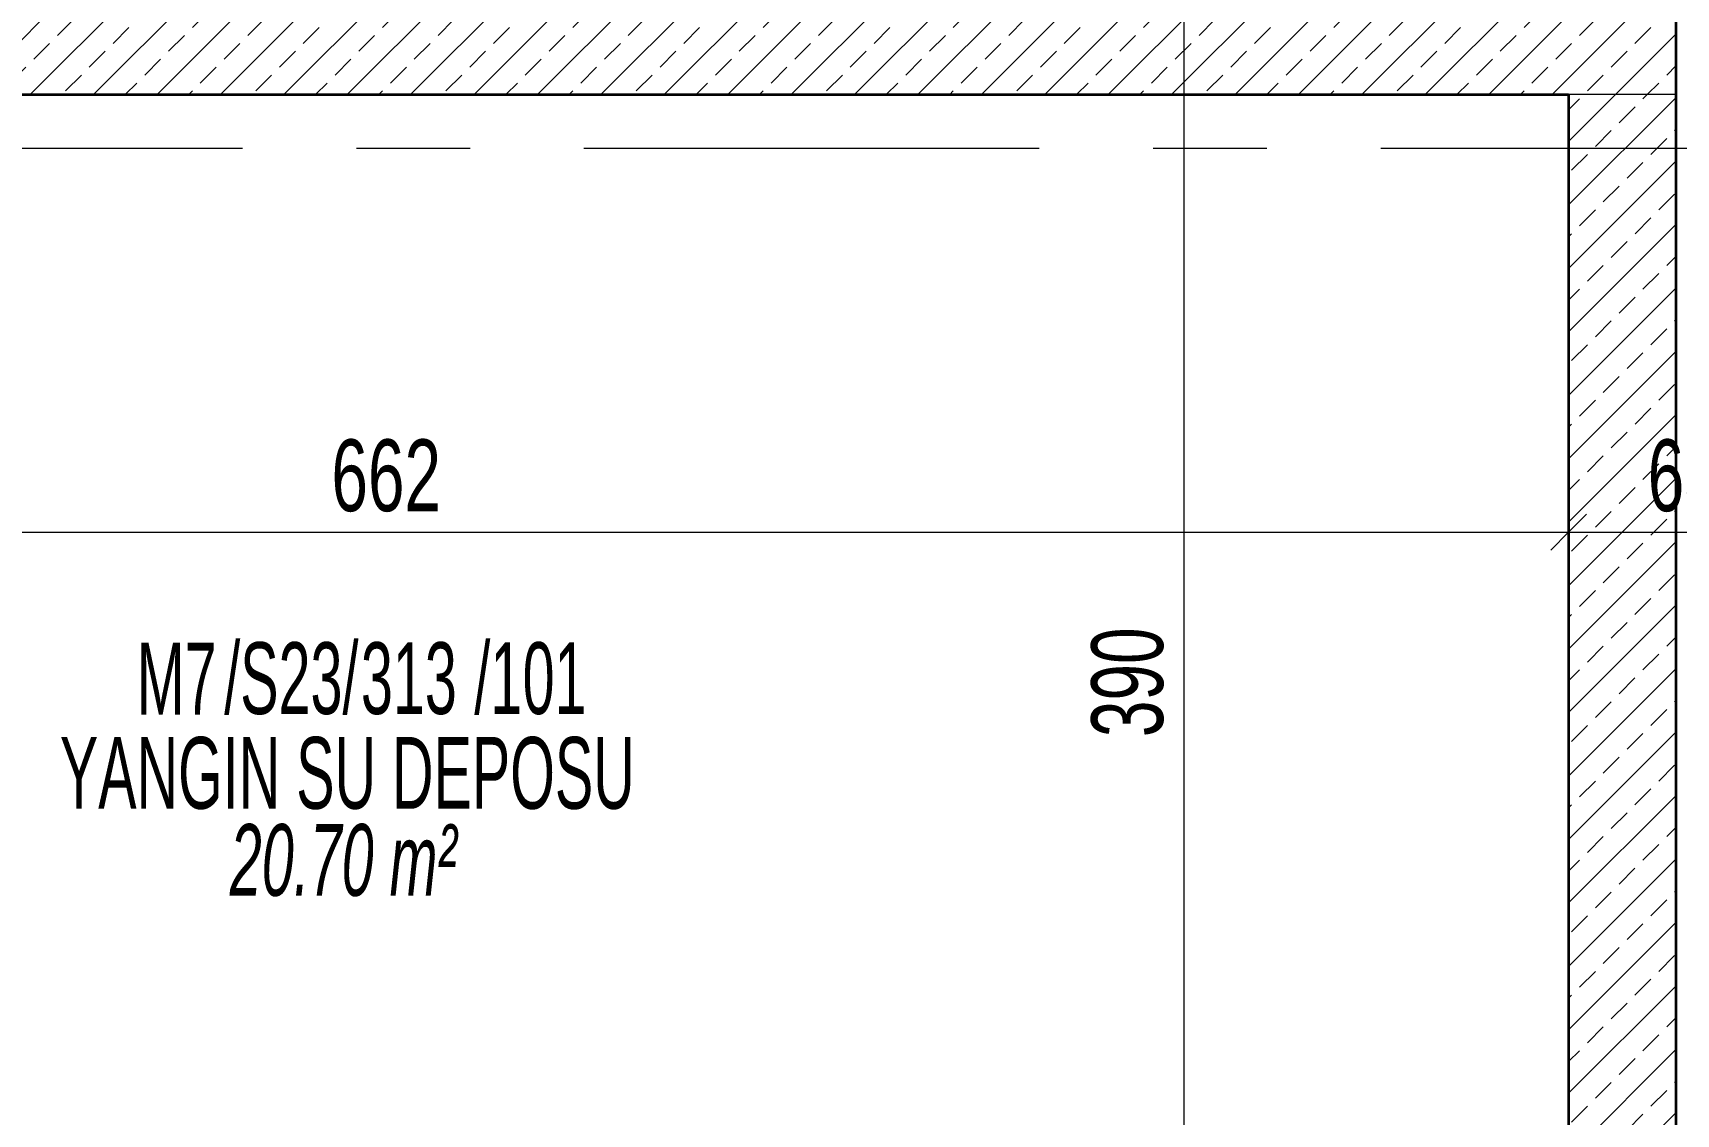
# Model space of a CAD drawing. Header units: metres. Extents: x 8 to 325, y -31 to 15.
# Drawn here: x 138.78 to 143.365, y -7.892 to -4.878 of the extents above; entities that cross this region are included whole.
import ezdxf

# ---------------------------------------------------------------- set-up
doc = ezdxf.new("R2010")
doc.units = ezdxf.units.M
doc.linetypes.add('Grid Line', pattern=[2.2225, 1.27, -0.3175, 0.3175, -0.3175])
for name, color, linetype, lineweight in [('A-ALAN', 7, 'Continuous', 9), ('A-DETY-AKS', 7, 'Continuous', 9), ('A-DETY-ETKT', 7, 'Continuous', 9), ('A-DETY-OLCU', 7, 'Continuous', 9), ('A-DETY-OLCU-100', 7, 'Continuous', 9), ('A-DUVR', 7, 'Continuous', 9), ('A-DUVR-TARM', 7, 'Continuous', 35)]:
    doc.layers.add(name, color=color, linetype=linetype, lineweight=lineweight)
doc.styles.add('Arial Narrow_1', font='ARIALN.TTF', dxfattribs={"width": 0.7, "height": 0.2})
doc.styles.add('Arial Narrow_5', font='ARIALN.TTF', dxfattribs={"width": 0.8, "height": 0.2})
doc.styles.add('Arial Narrow_I', font='ARIALNI.TTF', dxfattribs={"width": 0.7, "height": 0.2})
doc.dimstyles.new('TKFN_ARDI_Ölçü_1_100__İç_', dxfattribs={"dimscale": 0.3048, "dimtxt": 0.204686, "dimasz": 0.328084, "dimexe": 0.328084, "dimexo": 0.0625, "dimgap": 0, "dimtad": 1, "dimdec": 0, "dimlfac": 100, "dimdsep": 46, "dimtxsty": 'Arial Narrow_5', "dimblk1": 'OBLIQUE', "dimblk2": 'OBLIQUE', "dimsah": 1, "dimcen": 0.09, "dimdle": 0.328084, "dimadec": 8, "dimazin": 0, "dimtfac": 1, "dimtdec": 4, "dimtix": 1, "dimtmove": 0, "dimatfit": 3, "dimfxl": 0.656168, "dimfxlon": 1, "dimtvp": 1, "dimtolj": 1, "dimtzin": 0, "dimarcsym": 2})
doc.dimstyles.new('TKFN_ARDI_Ölçü_1_100__İç__3', dxfattribs={"dimscale": 0.3048, "dimtxt": 0.204686, "dimasz": 0.328084, "dimexe": 0.328084, "dimexo": 0.0625, "dimgap": 0, "dimtad": 1, "dimdec": 0, "dimlfac": 100, "dimdsep": 46, "dimtxsty": 'Arial Narrow_5', "dimblk1": 'OBLIQUE', "dimblk2": 'OBLIQUE', "dimsah": 1, "dimcen": 0.09, "dimdle": 0.328084, "dimadec": 8, "dimazin": 0, "dimtfac": 1, "dimtdec": 4, "dimtix": 1, "dimtmove": 0, "dimatfit": 3, "dimfxl": 0.656168, "dimfxlon": 1, "dimtvp": 1, "dimtolj": 1, "dimtzin": 0, "dimarcsym": 2})
pattern_1 = [(45, (0, 0), (-0.08845199, 0.08845199), []), (45, (0.08846, 0), (-0.08845199, 0.08845199), [0.06255, -0.03127])]

# ---------------------------------------------------------------- blocks, each defined once
blk = doc.blocks.new('IC-TKN-M7-S23-000-10-A1-32-K-T-6C-200_rvt-1-_1_13_4_13_ PERON KATI _FFL_')
at = {"layer": 'A-DUVR-TARM', "lineweight": 9, "true_color": 0x787878}
h = blk.add_hatch(dxfattribs=at)
h.set_pattern_fill('FP_112', color=8, style=0, pattern_type=2)
h.set_pattern_definition(pattern_1)
h.paths.add_polyline_path([(-167.2418, -5.05), (-161.43, -5.05), (-161.43, -4.75), (-167.3, -4.75), (-167.3, -5.05)])
h = blk.add_hatch(dxfattribs=at)
h.set_pattern_fill('FP_112', color=8, style=0, pattern_type=2)
h.set_pattern_definition(pattern_1)
h.paths.add_polyline_path([(-161.73, -11.95), (-161.43, -11.95), (-161.43, -5.05), (-161.73, -5.05), (-161.73, -10.0227)])
at = {"layer": 'A-DUVR', "lineweight": 35}
for p, q in [((-161.43, -5.05), (-161.43, -4.75)), ((-167.12, -5.05), (-161.73, -5.05)), ((-161.73, -5.05), (-161.73, -8.35)), ((-161.43, -11.95), (-161.43, -5.05))]:
    blk.add_line(p, q, dxfattribs=at)
at = {"layer": 'A-DUVR'}
blk.add_line((-161.43, -5.05), (-161.73, -5.05), dxfattribs=at)
blk = doc.blocks.new('DIMBLOCK54-_1_13_4_13_ PERON KATI _FFL_')
at = {"layer": 'A-DETY-OLCU-100', "transparency": 16777216}
for p, q in [((141.9917, -4.75), (141.9417, -4.7)), ((141.9917, -4.75), (141.8917, -4.75)), ((141.9917, -4.75), (141.9917, -8.65)), ((141.9917, -4.75), (142.0417, -4.8)), ((141.9917, -4.75), (142.1917, -4.75)), ((141.9917, -8.65), (141.9417, -8.6)), ((141.9917, -8.65), (141.8917, -8.65)), ((141.9917, -8.65), (142.0417, -8.7)), ((141.9917, -8.65), (142.1917, -8.65))]:
    blk.add_line(p, q, dxfattribs=at)
at = {"layer": 'A-DETY-OLCU-100', "color": 0, "transparency": 16777216, "insert": (141.7332, -6.8413), "char_height": 0.2, "width": 0.339194, "attachment_point": 1, "rotation": 90, "line_spacing_factor": 0.974696, "style": 'Arial Narrow_5'}
blk.add_mtext('390', dxfattribs=at)
blk = doc.blocks.new('_Oblique')
at = {"color": 0, "linetype": 'ByBlock', "lineweight": -2}
blk.add_line((-0.5, -0.5), (0.5, 0.5), dxfattribs=at)
blk = doc.blocks.new('DIMBLOCK317-_1_13_4_13_ PERON KATI _FFL_')
at = {"layer": 'A-DETY-OLCU-100', "transparency": 16777216}
for p, q in [((136.4447, -6.2699), (136.4447, -6.0699)), ((143.0647, -6.2699), (143.0647, -6.0699)), ((136.4447, -6.2699), (136.4947, -6.2199)), ((143.0647, -6.2699), (143.1147, -6.2199)), ((136.4447, -6.2699), (136.3947, -6.3199)), ((136.4447, -6.2699), (143.0647, -6.2699)), ((136.4447, -6.2699), (136.4447, -6.3699)), ((143.0647, -6.2699), (143.0147, -6.3199)), ((143.0647, -6.2699), (143.0647, -6.3699))]:
    blk.add_line(p, q, dxfattribs=at)
at = {"layer": 'A-DETY-OLCU-100', "color": 0, "transparency": 16777216, "insert": (139.6133, -6.0114), "char_height": 0.2, "width": 0.339194, "attachment_point": 1, "line_spacing_factor": 0.974696, "style": 'Arial Narrow_5'}
blk.add_mtext('662', dxfattribs=at)
blk = doc.blocks.new('DIMBLOCK318-_1_13_4_13_ PERON KATI _FFL_')
at = {"layer": 'A-DETY-OLCU-100', "transparency": 16777216}
for p, q in [((143.0647, -6.2699), (143.0647, -6.0699)), ((143.6947, -6.2699), (143.6947, -6.0699)), ((143.0647, -6.2699), (143.1147, -6.2199)), ((143.6947, -6.2699), (143.7447, -6.2199)), ((143.0647, -6.2699), (143.0147, -6.3199)), ((143.0647, -6.2699), (143.6947, -6.2699)), ((143.0647, -6.2699), (143.0647, -6.3699)), ((143.6947, -6.2699), (143.6447, -6.3199)), ((143.6947, -6.2699), (143.6947, -6.3699))]:
    blk.add_line(p, q, dxfattribs=at)
at = {"layer": 'A-DETY-OLCU-100', "color": 0, "transparency": 16777216, "insert": (143.2854, -6.0114), "char_height": 0.2, "width": 0.22613, "attachment_point": 1, "line_spacing_factor": 0.974696, "style": 'Arial Narrow_5'}
blk.add_mtext('63', dxfattribs=at)

msp = doc.modelspace()

# ---------------------------------------------------------------- linework, layer by layer
at = {"layer": 'A-ALAN', "color": 8, "true_color": 0x808080, "flags": 128}
msp.add_lwpolyline([(143.0647, -5.05), (137.6747, -5.05), (137.6747, -5.98), (136.4447, -5.98), (136.4447, -8.35), (143.0647, -8.35)], close=True, dxfattribs=at)
at = {"layer": 'A-DETY-AKS', "linetype": 'Grid Line'}
msp.add_line((323.8329, -5.2), (109.008, -5.2), dxfattribs=at)

# ---------------------------------------------------------------- block references
at = {"lineweight": 5}
msp.add_blockref('IC-TKN-M7-S23-000-10-A1-32-K-T-6C-200_rvt-1-_1_13_4_13_ PERON KATI _FFL_', (304.7947, 0), dxfattribs=at)

# ---------------------------------------------------------------- texts
at = {"layer": 'A-DETY-ETKT', "char_height": 0.2, "line_spacing_factor": 0.949189}
for s, insert, width, attachment_point, style in [('\\pt0.42,0.84,1.26,1.68,2.1,2.52,2.94,3.36,3.78,4.2,4.62,5.04,5.46,5.88,6.3,6.72,7.14,7.56,7.98,8.4,8.82,9.24,9.66,10.08,10.5,10.92,11.34,11.76,12.18,12.6,13.02,13.44;M7', (139.2929, -6.6783), 0.2268, 6, 'Arial Narrow_1'), ('\\pt0.42,0.84,1.26,1.68,2.1,2.52,2.94,3.36,3.78,4.2,4.62,5.04,5.46,5.88,6.3,6.72,7.14,7.56,7.98,8.4,8.82,9.24,9.66,10.08,10.5,10.92,11.34,11.76,12.18,12.6,13.02,13.44;/S23/', (139.6888, -6.6783), 0.3892, 6, 'Arial Narrow_1'), ('\\pt0.42,0.84,1.26,1.68,2.1,2.52,2.94,3.36,3.78,4.2,4.62,5.04,5.46,5.88,6.3,6.72,7.14,7.56,7.98,8.4,8.82,9.24,9.66,10.08,10.5,10.92,11.34,11.76,12.18,12.6,13.02,13.44;313', (139.8294, -6.6783), 0.2828, 5, 'Arial Narrow_1'), ('\\pt0.42,0.84,1.26,1.68,2.1,2.52,2.94,3.36,3.78,4.2,4.62,5.04,5.46,5.88,6.3,6.72,7.14,7.56,7.98,8.4,8.82,9.24,9.66,10.08,10.5,10.92,11.34,11.76,12.18,12.6,13.02,13.44;/1', (140.1457, -6.6783), 0.1386, 6, 'Arial Narrow_1'), ('\\pt0.42,0.84,1.26,1.68,2.1,2.52,2.94,3.36,3.78,4.2,4.62,5.04,5.46,5.88,6.3,6.72,7.14,7.56,7.98,8.4,8.82,9.24,9.66,10.08,10.5,10.92,11.34,11.76,12.18,12.6,13.02,13.44;01', (140.1467, -6.6783), 0.1897, 4, 'Arial Narrow_1'), ('\\pt0.42,0.84,1.26,1.68,2.1,2.52,2.94,3.36,3.78,4.2,4.62,5.04,5.46,5.88,6.3,6.72,7.14,7.56,7.98,8.4,8.82,9.24,9.66,10.08,10.5,10.92,11.34,11.76,12.18,12.6,13.02,13.44;YANGIN SU DEPOSU', (139.6576, -6.9424), 1.6394, 5, 'Arial Narrow_1'), ('\\pt0.42,0.84,1.26,1.68,2.1,2.52,2.94,3.36,3.78,4.2,4.62,5.04,5.46,5.88,6.3,6.72,7.14,7.56,7.98,8.4,8.82,9.24,9.66,10.08,10.5,10.92,11.34,11.76,12.18,12.6,13.02,13.44;20.70 m²', (139.6462, -7.1852), 0.6573, 5, 'Arial Narrow_I')]:
    msp.add_mtext(s, dxfattribs=dict(at, insert=insert, width=width, attachment_point=attachment_point, style=style))

# ---------------------------------------------------------------- dimensions: what is measured, and where the dimension line sits
at = {"layer": 'A-DETY-OLCU'}
dim = msp.add_linear_dim(base=(141.9917, -8.65), p1=(142.1917, -4.75), p2=(142.1917, -8.65), angle=90, dimstyle='TKFN_ARDI_Ölçü_1_100__İç_', override={"dimpost": '<>', "dimfxl": 3.9}, dxfattribs=at)
dim.commit()
dim.dimension.update_dxf_attribs({"geometry": 'DIMBLOCK54-_1_13_4_13_ PERON KATI _FFL_', "text_midpoint": (141.8896, -6.7)})
for base, p1, p2, override, picture, middle in [((143.0647, -6.2699), (136.4447, -6.0699), (143.0647, -6.0699), {"dimpost": '<>', "dimfxl": 6.62}, 'DIMBLOCK317-_1_13_4_13_ PERON KATI _FFL_', (139.7547, -6.1677)), ((143.6947, -6.2699), (143.0647, -6.0699), (143.6947, -6.0699), {"dimpost": '<>', "dimfxl": 0.63}, 'DIMBLOCK318-_1_13_4_13_ PERON KATI _FFL_', (143.3797, -6.1677))]:
    dim = msp.add_linear_dim(base=base, p1=p1, p2=p2, dimstyle='TKFN_ARDI_Ölçü_1_100__İç__3', override=override, dxfattribs=at)
    dim.commit()
    dim.dimension.update_dxf_attribs({"geometry": picture, "text_midpoint": middle})

doc.saveas('drawing.dxf')
